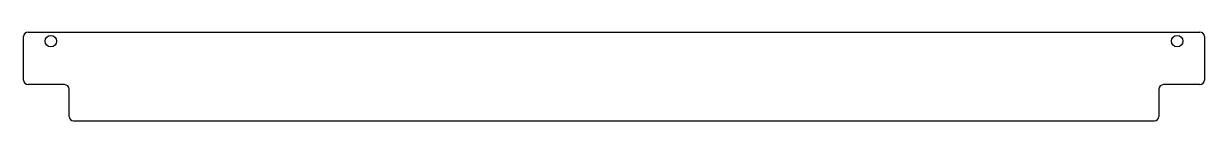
# Model space of a CAD drawing. Header units: millimetres. Extents: x 0 to 520, y 0 to 39.
import ezdxf

# ---------------------------------------------------------------- set-up
doc = ezdxf.new("R2010")
doc.units = ezdxf.units.MM

msp = doc.modelspace()

# ---------------------------------------------------------------- linework, layer by layer
at = {"color": 7, "linetype": 'Continuous', "lineweight": 25}
for p, q in [((0, 18), (0, 37.2)), ((2, 39.2), (518, 39.2)), ((520, 37.2), (520, 18)), ((18, 16), (2, 16)), ((518, 16), (502, 16)), ((20, 2), (20, 14)), ((500, 14), (500, 2)), ((22, 0), (498, 0))]:
    msp.add_line(p, q, dxfattribs=at)
for centre in [(12, 35.2), (508, 35.2)]:
    msp.add_circle(centre, 2.5, dxfattribs=at)
for centre, start, end in [((2, 37.2), 90, 180), ((518, 37.2), 0, 90), ((2, 18), 180, 270), ((18, 14), 0, 90), ((502, 14), 90, 180), ((518, 18), 270, 0), ((22, 2), 180, 270), ((498, 2), 270, 0)]:
    msp.add_arc(centre, 2, start, end, dxfattribs=at)

doc.saveas('drawing.dxf')
